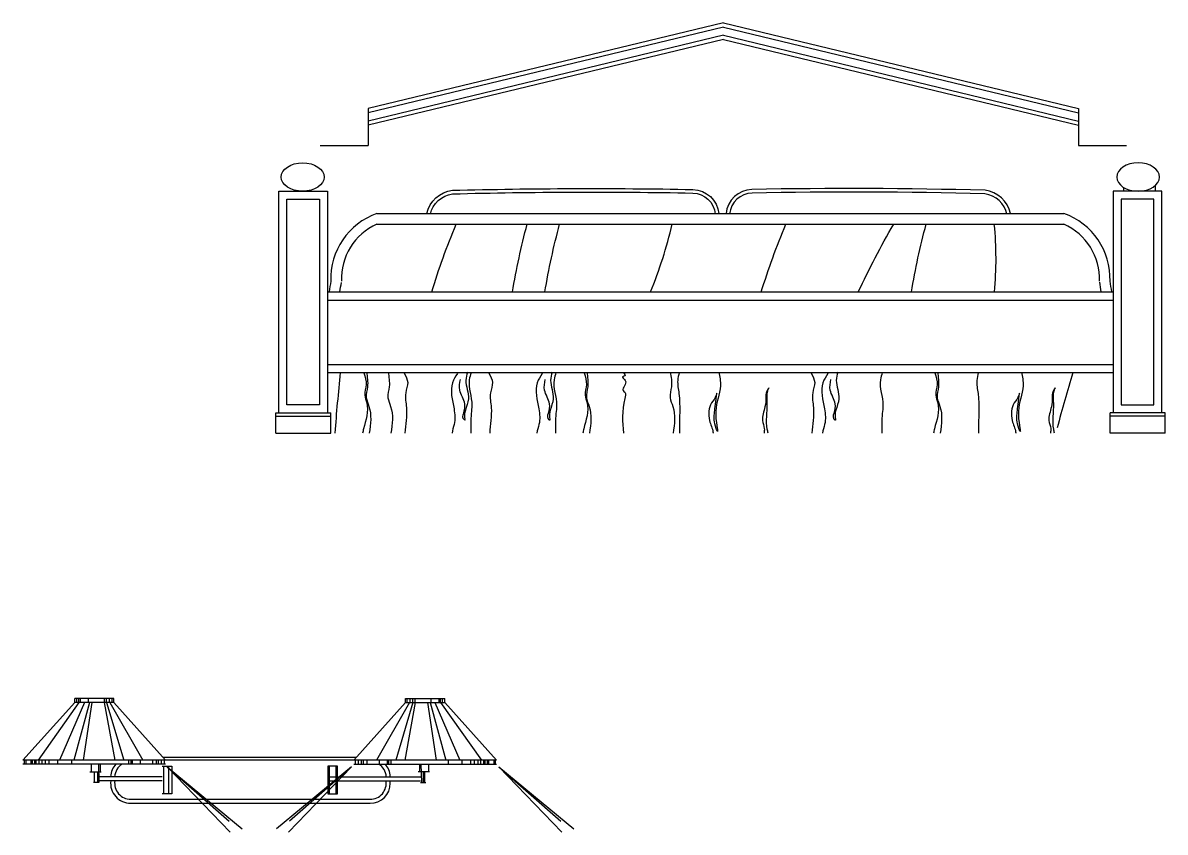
# Model space of a CAD drawing. Header units: inches. Extents: x 18.5 to 61, y 8.5 to 33.3.
# Drawn here: x 26.974 to 29.807, y 15.4 to 17.407 of the extents above; entities that cross this region are included whole.
import ezdxf

# ---------------------------------------------------------------- set-up
doc = ezdxf.new("R2010")
doc.units = ezdxf.units.IN
doc.header["$MEASUREMENT"] = 0
doc.layers.add('02', color=2, linetype='Continuous')
doc.layers.add('4', color=4, linetype='Continuous')

msp = doc.modelspace()

# ---------------------------------------------------------------- linework, layer by layer
at = {"layer": '02'}
for p, q in [((28.7114, 17.3969), (27.8308, 17.1844)), ((28.7114, 17.3969), (29.592, 17.1844)), ((28.7114, 17.3764), (27.8308, 17.1638)), ((28.7114, 17.3661), (27.8308, 17.1536)), ((28.7114, 17.3764), (29.592, 17.1638)), ((28.7114, 17.3661), (29.592, 17.1536)), ((27.8525, 16.9078), (29.5558, 16.9078)), ((27.7301, 16.7199), (29.6782, 16.7199)), ((27.7301, 16.5599), (29.6782, 16.5599)), ((27.6013, 16.4321), (27.738, 16.4321)), ((29.807, 16.4321), (29.6704, 16.4321)), ((27.1081, 15.7214), (27.1081, 15.7315)), ((27.1135, 15.7214), (27.1135, 15.7315)), ((27.1171, 15.7214), (27.1171, 15.7315)), ((27.1368, 15.7214), (27.1368, 15.7315)), ((27.1764, 15.7214), (27.1764, 15.7315)), ((27.1818, 15.7214), (27.1818, 15.7315)), ((27.1889, 15.7214), (27.1889, 15.7315)), ((27.1961, 15.7214), (27.1961, 15.7315)), ((27.9272, 15.7214), (27.9272, 15.7315)), ((27.9344, 15.7214), (27.9344, 15.7315)), ((27.9416, 15.7214), (27.9416, 15.7315)), ((27.947, 15.7214), (27.947, 15.7315)), ((27.9865, 15.7214), (27.9865, 15.7315)), ((28.0063, 15.7214), (28.0063, 15.7315)), ((28.0099, 15.7214), (28.0099, 15.7315)), ((28.0153, 15.7214), (28.0153, 15.7315)), ((27.113, 15.7214), (27.0119, 15.5792)), ((27.1272, 15.7214), (27.065, 15.5792)), ((27.1393, 15.7214), (27.1004, 15.5792)), ((27.1454, 15.7214), (27.124, 15.5792)), ((27.1759, 15.7214), (27.2021, 15.5792)), ((27.182, 15.7214), (27.2244, 15.5792)), ((27.1901, 15.7214), (27.2718, 15.5792)), ((27.9333, 15.7214), (27.8516, 15.5792)), ((27.9414, 15.7214), (27.899, 15.5792)), ((27.9475, 15.7214), (27.9212, 15.5792)), ((27.9779, 15.7214), (27.9994, 15.5792)), ((27.984, 15.7214), (28.0229, 15.5792)), ((27.9962, 15.7214), (28.0583, 15.5792)), ((28.0104, 15.7214), (28.1114, 15.5792)), ((26.9779, 15.5792), (26.9779, 15.5692)), ((26.9815, 15.5792), (26.9815, 15.5692)), ((26.994, 15.5792), (26.994, 15.5692)), ((26.9976, 15.5792), (26.9976, 15.5692)), ((27.003, 15.5792), (27.003, 15.5692)), ((27.0066, 15.5792), (27.0066, 15.5692)), ((27.0138, 15.5792), (27.0138, 15.5692)), ((27.021, 15.5792), (27.021, 15.5692)), ((27.03, 15.5792), (27.03, 15.5692)), ((27.039, 15.5792), (27.039, 15.5692)), ((27.0605, 15.5792), (27.0605, 15.5692)), ((27.0947, 15.5792), (27.0947, 15.5692)), ((27.1433, 15.5685), (27.1433, 15.5502)), ((27.1666, 15.5502), (27.1666, 15.5685)), ((27.2366, 15.5792), (27.2366, 15.5692)), ((27.242, 15.5792), (27.242, 15.5692)), ((27.2455, 15.5792), (27.2455, 15.5692)), ((27.2653, 15.5792), (27.2653, 15.5692)), ((27.296, 15.5792), (27.296, 15.5692)), ((27.3049, 15.5792), (27.3049, 15.5692)), ((27.3102, 15.5792), (27.3102, 15.5692)), ((27.3174, 15.5792), (27.3174, 15.5692)), ((27.3234, 15.5641), (27.3234, 15.4951)), ((27.3246, 15.5792), (27.3246, 15.5692)), ((27.3321, 15.562), (27.4859, 15.4272)), ((27.3321, 15.562), (27.5182, 15.4084)), ((27.3321, 15.562), (27.4886, 15.4003)), ((27.3356, 15.5641), (27.3356, 15.4951)), ((27.7895, 15.562), (27.6035, 15.4084)), ((27.7895, 15.562), (27.6331, 15.4003)), ((27.7895, 15.562), (27.6358, 15.4272)), ((27.7343, 15.5641), (27.7343, 15.4951)), ((27.7505, 15.5641), (27.7505, 15.4951)), ((27.7987, 15.5792), (27.7987, 15.5692)), ((27.8059, 15.5792), (27.8059, 15.5692)), ((27.8131, 15.5792), (27.8131, 15.5692)), ((27.8185, 15.5792), (27.8185, 15.5692)), ((27.8274, 15.5792), (27.8274, 15.5692)), ((27.858, 15.5792), (27.858, 15.5692)), ((27.8778, 15.5792), (27.8778, 15.5692)), ((27.8814, 15.5792), (27.8814, 15.5692)), ((27.8868, 15.5792), (27.8868, 15.5692)), ((27.9584, 15.5502), (27.9584, 15.5685)), ((27.9613, 15.5685), (27.9626, 15.5235)), ((27.9801, 15.5685), (27.9801, 15.5502)), ((28.0287, 15.5792), (28.0287, 15.5692)), ((28.0628, 15.5792), (28.0628, 15.5692)), ((28.0844, 15.5792), (28.0844, 15.5692)), ((28.0934, 15.5792), (28.0934, 15.5692)), ((28.1023, 15.5792), (28.1023, 15.5692)), ((28.1095, 15.5792), (28.1095, 15.5692)), ((28.1167, 15.5792), (28.1167, 15.5692)), ((28.1203, 15.5792), (28.1203, 15.5692)), ((28.1257, 15.5792), (28.1257, 15.5692)), ((28.1293, 15.5792), (28.1293, 15.5692)), ((28.1419, 15.5792), (28.1419, 15.5692)), ((28.1455, 15.5792), (28.1455, 15.5692)), ((28.1547, 15.562), (28.3111, 15.4003)), ((28.1547, 15.562), (28.3407, 15.4084)), ((28.1547, 15.562), (28.3084, 15.4272)), ((27.152, 15.5235), (27.152, 15.5502)), ((27.1591, 15.5502), (27.1591, 15.5235)), ((27.8855, 15.5218), (27.8855, 15.5277)), ((27.9671, 15.5502), (27.9671, 15.5235)), ((27.9713, 15.5235), (27.9713, 15.5502))]:
    msp.add_line(p, q, dxfattribs=at)
for points in [[(29.7045, 16.9899), (29.7045, 16.9989)], [(29.7826, 17.0038), (29.7826, 16.9899)]]:
    msp.add_lwpolyline(points, dxfattribs=at)
for points in [[(27.6292, 16.9699), (27.7101, 16.9699), (27.7101, 16.4599), (27.6292, 16.4599)], [(29.7792, 16.9699), (29.6982, 16.9699), (29.6982, 16.4599), (29.7792, 16.4599)]]:
    msp.add_lwpolyline(points, close=True, dxfattribs=at)
for points in [[(27.9851, 16.9325, -0.323975), (28.0401, 16.9831, -0.011298), (28.6355, 16.9852, -0.379689), (28.6912, 16.9334)], [(29.4146, 16.9325, 0.323975), (29.3597, 16.9831, 0.011657), (28.7825, 16.9852, 0.379689), (28.7268, 16.9334)], [(27.9883, 16.7399, -0.026802), (28.0491, 16.9078)], [(28.1885, 16.7399, -0.023903), (28.2249, 16.9078)], [(28.2689, 16.7399, -0.023903), (28.3053, 16.9078)], [(28.5307, 16.7399, 0.040527), (28.5844, 16.9078)], [(28.8056, 16.7399, -0.026802), (28.8664, 16.9078)], [(29.0461, 16.7399, -0.022896), (29.1339, 16.9078)], [(29.1779, 16.7399, -0.023903), (29.2143, 16.9078)], [(29.3837, 16.7399, 0.048282), (29.3834, 16.9078)]]:
    msp.add_lwpolyline(points, format="xyb", dxfattribs=at)
for centre, radius, start, end in [((27.9116, 16.7729), 0.1473, 113.6599, 182.4981), ((29.4967, 16.7729), 0.1473, 357.5019, 66.3401), ((5.5289, 20.391), 22.5293, 350.67343, 350.73489), ((33.7264, 17.3387), 4.1226, 188.0075, 188.352), ((33.6556, 15.3021), 4.261, 163.1127, 165.0289)]:
    msp.add_arc(centre, radius, start, end, dxfattribs=at)
for points, knots in [([(27.8201, 16.5393), (27.8231, 16.5296), (27.8287, 16.5113), (27.8191, 16.486), (27.8347, 16.4506), (27.8232, 16.4181), (27.8174, 16.3933), (27.8166, 16.3899)], [0, 0, 0, 0, 29.797592, 56.110759, 75.374705, 140.893246, 151.483443, 151.483443, 151.483443, 151.483443]), ([(27.8265, 16.5413), (27.8284, 16.5292), (27.8318, 16.508), (27.8225, 16.4789), (27.8404, 16.4424), (27.8369, 16.4124), (27.8331, 16.3899)], [0, 0, 0, 0, 36.448885, 63.893149, 86.712274, 152.884163, 152.884163, 152.884163, 152.884163]), ([(27.8803, 16.5413), (27.8822, 16.5292), (27.8856, 16.508), (27.8763, 16.4789), (27.8942, 16.4424), (27.8907, 16.4124), (27.8869, 16.3899)], [0, 0, 0, 0, 36.448885, 63.893149, 86.712274, 152.884163, 152.884163, 152.884163, 152.884163]), ([(27.9197, 16.5383), (27.9239, 16.5308), (27.9328, 16.5152), (27.9195, 16.4863), (27.9299, 16.4442), (27.9226, 16.411), (27.9218, 16.3899)], [0, 0, 0, 0, 24.448545, 50.654145, 87.327621, 150.701113, 150.701113, 150.701113, 150.701113]), ([(28.052, 16.5377), (28.0472, 16.5303), (28.0304, 16.5041), (28.0434, 16.4582), (28.048, 16.4171), (28.039, 16.3969), (28.039, 16.3899)], [0, 0, 0, 0, 25.999583, 91.134463, 129.515191, 151.174774, 151.174774, 151.174774, 151.174774]), ([(28.0766, 16.5409), (28.0748, 16.5342), (28.069, 16.5123), (28.0854, 16.4808), (28.0706, 16.4475), (28.069, 16.4335), (28.071, 16.4217), (28.0635, 16.4269), (28.0688, 16.4417), (28.0736, 16.4668), (28.0541, 16.4927), (28.0579, 16.514), (28.0595, 16.5228)], [0, 0, 0, 0, 20.596133, 66.880544, 95.586605, 119.595977, 120.661965, 121.854977, 138.515745, 161.590207, 198.346183, 224.512889, 224.512889, 224.512889, 224.512889]), ([(28.0862, 16.5399), (28.0842, 16.534), (28.0755, 16.5078), (28.0908, 16.4732), (28.0846, 16.4292), (28.0847, 16.4062), (28.085, 16.3899)], [0, 0, 0, 0, 18.233492, 81.984621, 102.302301, 151.051401, 151.051401, 151.051401, 151.051401]), ([(28.1299, 16.5383), (28.1341, 16.5308), (28.143, 16.5152), (28.1297, 16.4863), (28.1401, 16.4442), (28.1328, 16.411), (28.132, 16.3899)], [0, 0, 0, 0, 24.448545, 50.654145, 87.327621, 150.701113, 150.701113, 150.701113, 150.701113]), ([(28.2622, 16.5377), (28.2574, 16.5303), (28.2406, 16.5041), (28.2536, 16.4582), (28.2582, 16.4171), (28.2492, 16.3969), (28.2492, 16.3899)], [0, 0, 0, 0, 25.999583, 91.134463, 129.515191, 151.174774, 151.174774, 151.174774, 151.174774]), ([(28.2868, 16.5409), (28.285, 16.5342), (28.2792, 16.5123), (28.2956, 16.4808), (28.2808, 16.4475), (28.2792, 16.4335), (28.2812, 16.4217), (28.2737, 16.4269), (28.279, 16.4417), (28.2838, 16.4668), (28.2644, 16.4927), (28.2681, 16.514), (28.2697, 16.5228)], [0, 0, 0, 0, 20.596133, 66.880544, 95.586605, 119.595977, 120.661965, 121.854977, 138.515745, 161.590207, 198.346183, 224.512889, 224.512889, 224.512889, 224.512889]), ([(28.2964, 16.5399), (28.2945, 16.534), (28.2857, 16.5078), (28.301, 16.4732), (28.2948, 16.4292), (28.2949, 16.4062), (28.2952, 16.3899)], [0, 0, 0, 0, 18.233492, 81.984621, 102.302301, 151.051401, 151.051401, 151.051401, 151.051401]), ([(28.3664, 16.5393), (28.3694, 16.5296), (28.375, 16.5113), (28.3653, 16.486), (28.381, 16.4506), (28.3694, 16.4181), (28.3637, 16.3933), (28.3629, 16.3899)], [0, 0, 0, 0, 29.797592, 56.110759, 75.374705, 140.893246, 151.483443, 151.483443, 151.483443, 151.483443]), ([(28.3728, 16.5413), (28.3747, 16.5292), (28.378, 16.508), (28.3687, 16.4789), (28.3866, 16.4424), (28.3831, 16.4124), (28.3793, 16.3899)], [0, 0, 0, 0, 36.448885, 63.893149, 86.712274, 152.884163, 152.884163, 152.884163, 152.884163]), ([(28.4635, 16.5401), (28.4663, 16.5366), (28.4709, 16.5309), (28.4563, 16.5303), (28.4733, 16.5192), (28.4665, 16.5078), (28.46, 16.4966), (28.4708, 16.4894), (28.4592, 16.4496), (28.4611, 16.4171), (28.4637, 16.3899)], [0, 0, 0, 0, 9.234146, 14.990877, 26.764608, 40.318653, 51.643171, 58.089963, 73.243319, 158.769123, 158.769123, 158.769123, 158.769123]), ([(28.58, 16.5413), (28.5819, 16.5292), (28.5853, 16.508), (28.576, 16.4789), (28.5939, 16.4424), (28.5904, 16.4124), (28.5866, 16.3899)], [0, 0, 0, 0, 36.448885, 63.893149, 86.712274, 152.884163, 152.884163, 152.884163, 152.884163]), ([(28.6019, 16.5395), (28.6003, 16.5332), (28.596, 16.5163), (28.6065, 16.4684), (28.6017, 16.4248), (28.6026, 16.3921), (28.6027, 16.3899)], [0, 0, 0, 0, 19.139675, 52.011177, 143.545232, 150.115222, 150.115222, 150.115222, 150.115222]), ([(28.7001, 16.5406), (28.7024, 16.5296), (28.7068, 16.5083), (28.6939, 16.4608), (28.6893, 16.4362), (28.6985, 16.3898), (28.6877, 16.4151), (28.689, 16.4412), (28.692, 16.4613), (28.6954, 16.4917), (28.6922, 16.4752), (28.676, 16.4627), (28.6722, 16.4238), (28.6851, 16.4013), (28.6859, 16.3907), (28.6859, 16.3899)], [0, 0, 0, 0, 33.596388, 64.613896, 138.83306, 147.53556, 155.771069, 192.29181, 237.445204, 243.797108, 248.539637, 271.231063, 315.242073, 345.264492, 347.654075, 347.654075, 347.654075, 347.654075]), ([(28.929, 16.5383), (28.9333, 16.5308), (28.9421, 16.5152), (28.9288, 16.4863), (28.9393, 16.4442), (28.9319, 16.411), (28.9311, 16.3899)], [0, 0, 0, 0, 24.448545, 50.654145, 87.327621, 150.701113, 150.701113, 150.701113, 150.701113]), ([(28.9706, 16.5377), (28.9658, 16.5303), (28.949, 16.5041), (28.962, 16.4582), (28.9666, 16.4171), (28.9576, 16.3969), (28.9576, 16.3899)], [0, 0, 0, 0, 25.999583, 91.134463, 129.515191, 151.174774, 151.174774, 151.174774, 151.174774]), ([(28.9952, 16.5409), (28.9934, 16.5342), (28.9876, 16.5123), (29.004, 16.4808), (28.9892, 16.4475), (28.9876, 16.4335), (28.9896, 16.4217), (28.9821, 16.4269), (28.9874, 16.4417), (28.9922, 16.4668), (28.9728, 16.4927), (28.9765, 16.514), (28.9781, 16.5228)], [0, 0, 0, 0, 20.596133, 66.880544, 95.586605, 119.595977, 120.661965, 121.854977, 138.515745, 161.590207, 198.346183, 224.512889, 224.512889, 224.512889, 224.512889]), ([(29.1056, 16.5399), (29.1037, 16.534), (29.0949, 16.5078), (29.1102, 16.4732), (29.104, 16.4292), (29.1041, 16.4062), (29.1044, 16.3899)], [0, 0, 0, 0, 18.233492, 81.984621, 102.302301, 151.051401, 151.051401, 151.051401, 151.051401]), ([(29.2361, 16.5393), (29.2391, 16.5296), (29.2447, 16.5113), (29.235, 16.486), (29.2507, 16.4506), (29.2391, 16.4181), (29.2333, 16.3933), (29.2326, 16.3899)], [0, 0, 0, 0, 29.797592, 56.110759, 75.374705, 140.893246, 151.483443, 151.483443, 151.483443, 151.483443]), ([(29.2424, 16.5413), (29.2444, 16.5292), (29.2477, 16.508), (29.2384, 16.4789), (29.2563, 16.4424), (29.2528, 16.4124), (29.249, 16.3899)], [0, 0, 0, 0, 36.448885, 63.893149, 86.712274, 152.884163, 152.884163, 152.884163, 152.884163]), ([(29.3437, 16.5395), (29.3421, 16.5332), (29.3378, 16.5163), (29.3483, 16.4684), (29.3435, 16.4248), (29.3444, 16.3921), (29.3445, 16.3899)], [0, 0, 0, 0, 19.139675, 52.011177, 143.545232, 150.115222, 150.115222, 150.115222, 150.115222]), ([(29.4507, 16.5406), (29.453, 16.5296), (29.4573, 16.5083), (29.4445, 16.4608), (29.4399, 16.4362), (29.4491, 16.3898), (29.4383, 16.4151), (29.4395, 16.4412), (29.4425, 16.4613), (29.446, 16.4917), (29.4427, 16.4752), (29.4266, 16.4627), (29.4227, 16.4238), (29.4357, 16.4013), (29.4364, 16.3907), (29.4364, 16.3899)], [0, 0, 0, 0, 33.596388, 64.613896, 138.83306, 147.53556, 155.771069, 192.29181, 237.445204, 243.797108, 248.539637, 271.231063, 315.242073, 345.264492, 347.654075, 347.654075, 347.654075, 347.654075]), ([(28.8226, 16.3899), (28.8217, 16.3931), (28.8159, 16.4167), (28.823, 16.4515), (28.8186, 16.4855), (28.8224, 16.4974), (28.8268, 16.5058), (28.8157, 16.4893), (28.8178, 16.4765), (28.8153, 16.4506), (28.8042, 16.4258), (28.814, 16.4043), (28.813, 16.3936), (28.8123, 16.3899)], [8.260224, 8.260224, 8.260224, 8.260224, 18.120872, 81.508063, 113.221915, 115.011827, 121.107257, 130.662336, 147.021991, 169.773444, 203.741704, 224.614404, 235.978059, 235.978059, 235.978059, 235.978059]), ([(29.5328, 16.3899), (29.532, 16.3931), (29.5262, 16.4167), (29.5332, 16.4515), (29.5288, 16.4855), (29.5327, 16.4974), (29.537, 16.5058), (29.5259, 16.4893), (29.528, 16.4765), (29.5256, 16.4506), (29.5144, 16.4258), (29.5243, 16.4043), (29.5232, 16.3936), (29.5225, 16.3899)], [8.260224, 8.260224, 8.260224, 8.260224, 18.120872, 81.508063, 113.221915, 115.011827, 121.107257, 130.662336, 147.021991, 169.773444, 203.741704, 224.614404, 235.978059, 235.978059, 235.978059, 235.978059])]:
    msp.add_open_spline(points, degree=3, knots=knots, dxfattribs=at)
at = {"layer": '4'}
for p, q in [((28.7114, 17.4072), (27.8308, 17.1947)), ((28.7114, 17.4072), (29.592, 17.1947)), ((27.8308, 17.1947), (27.8308, 17.103)), ((29.592, 17.1947), (29.592, 17.103)), ((27.7114, 17.103), (27.8308, 17.103)), ((29.592, 17.103), (29.7114, 17.103)), ((27.6092, 16.9899), (27.7301, 16.9899)), ((27.6092, 16.4399), (27.6092, 16.9899)), ((27.7301, 16.9899), (27.7301, 16.4399)), ((29.7992, 16.9899), (29.6782, 16.9899)), ((29.6782, 16.9899), (29.6782, 16.4399)), ((29.7992, 16.4399), (29.7992, 16.9899)), ((27.8525, 16.9342), (29.5558, 16.9342)), ((27.7301, 16.7399), (29.6782, 16.7399)), ((27.7301, 16.5399), (29.6782, 16.5399)), ((27.6013, 16.4399), (27.738, 16.4399)), ((27.6013, 16.3899), (27.6013, 16.4399)), ((27.738, 16.3899), (27.738, 16.4399)), ((29.807, 16.4399), (29.6704, 16.4399)), ((29.6704, 16.3899), (29.6704, 16.4399)), ((29.807, 16.3899), (29.807, 16.4399)), ((27.6013, 16.3899), (27.738, 16.3899)), ((29.807, 16.3899), (29.6704, 16.3899)), ((27.1997, 15.7315), (27.1028, 15.7315)), ((27.1028, 15.7214), (27.1028, 15.7315)), ((27.1997, 15.7214), (27.1997, 15.7315)), ((27.9236, 15.7214), (27.9236, 15.7315)), ((27.9236, 15.7315), (28.0206, 15.7315)), ((28.0206, 15.7214), (28.0206, 15.7315)), ((27.1028, 15.7214), (26.9743, 15.5792)), ((27.1997, 15.7214), (27.1028, 15.7214)), ((27.1997, 15.7214), (27.3282, 15.5792)), ((27.9236, 15.7214), (27.7951, 15.5792)), ((27.9236, 15.7214), (28.0206, 15.7214)), ((28.0206, 15.7214), (28.1491, 15.5792)), ((27.8007, 15.5854), (27.3226, 15.5854)), ((28.1491, 15.5792), (26.9743, 15.5792)), ((27.3282, 15.5692), (26.9743, 15.5692)), ((27.162, 15.5685), (27.1629, 15.5235)), ((27.3194, 15.5641), (27.3437, 15.5641)), ((27.3437, 15.5641), (27.3437, 15.4951)), ((27.7546, 15.5641), (27.7302, 15.5641)), ((27.7302, 15.5641), (27.7302, 15.4951)), ((27.7546, 15.4951), (27.7546, 15.5641)), ((27.7951, 15.5692), (28.1491, 15.5692)), ((27.1408, 15.5502), (27.1687, 15.5502)), ((27.3194, 15.5377), (27.1629, 15.5377)), ((27.3194, 15.5277), (27.1629, 15.5277)), ((27.7302, 15.5377), (27.9605, 15.5377)), ((27.7302, 15.5277), (27.9605, 15.5277)), ((27.9826, 15.5502), (27.9546, 15.5502)), ((27.1629, 15.5235), (27.1495, 15.5235)), ((27.9605, 15.5235), (27.9738, 15.5235)), ((27.2419, 15.4818), (27.8355, 15.4818)), ((27.2419, 15.4718), (27.8355, 15.4718)), ((27.3437, 15.4951), (27.3194, 15.4951)), ((27.7302, 15.4951), (27.7546, 15.4951))]:
    msp.add_line(p, q, dxfattribs=at)
for points in [[(27.9765, 16.9342, -0.325247), (28.0394, 16.9919, -0.011321), (28.6357, 16.994, -0.379689), (28.7, 16.9342)], [(29.4232, 16.9342, 0.325247), (29.3604, 16.9919, 0.01168), (28.7823, 16.994, 0.379689), (28.7181, 16.9342)]]:
    msp.add_lwpolyline(points, format="xyb", dxfattribs=at)
for centre, radius, start, end in [((27.9084, 16.7732), 0.1705, 109.1509, 182.2359), ((29.4999, 16.7732), 0.1705, 357.7641, 70.8491), ((32.0148, 16.0734), 4.3325, 170.7946, 171.1512), ((15.9456, 14.4408), 13.9204, 9.50662, 9.61777), ((32.0689, 16.0734), 4.3325, 173.8192, 175.8111), ((27.2419, 15.5354), 0.05, 137.4357, 177.3376), ((27.2419, 15.5354), 0.04, 122.2722, 176.6713), ((27.8355, 15.5354), 0.04, 3.3287, 57.7278), ((27.8355, 15.5354), 0.05, 2.6624, 42.5643), ((27.2419, 15.5218), 0.05, 173.1807, 270), ((27.2419, 15.5218), 0.04, 171.4645, 270), ((27.8355, 15.5218), 0.04, 270, 8.5355), ((27.8355, 15.5218), 0.05, 270, 0)]:
    msp.add_arc(centre, radius, start, end, dxfattribs=at)
msp.add_ellipse((27.6682, 17.0249), major_axis=(0.0532, 0), ratio=0.658639, dxfattribs=at)
at = {"layer": '4', "extrusion": (0, 0, -1)}
msp.add_ellipse((29.7401, 17.0249), major_axis=(-0.0532, 0), ratio=0.658639, dxfattribs=at)

doc.saveas('drawing.dxf')
